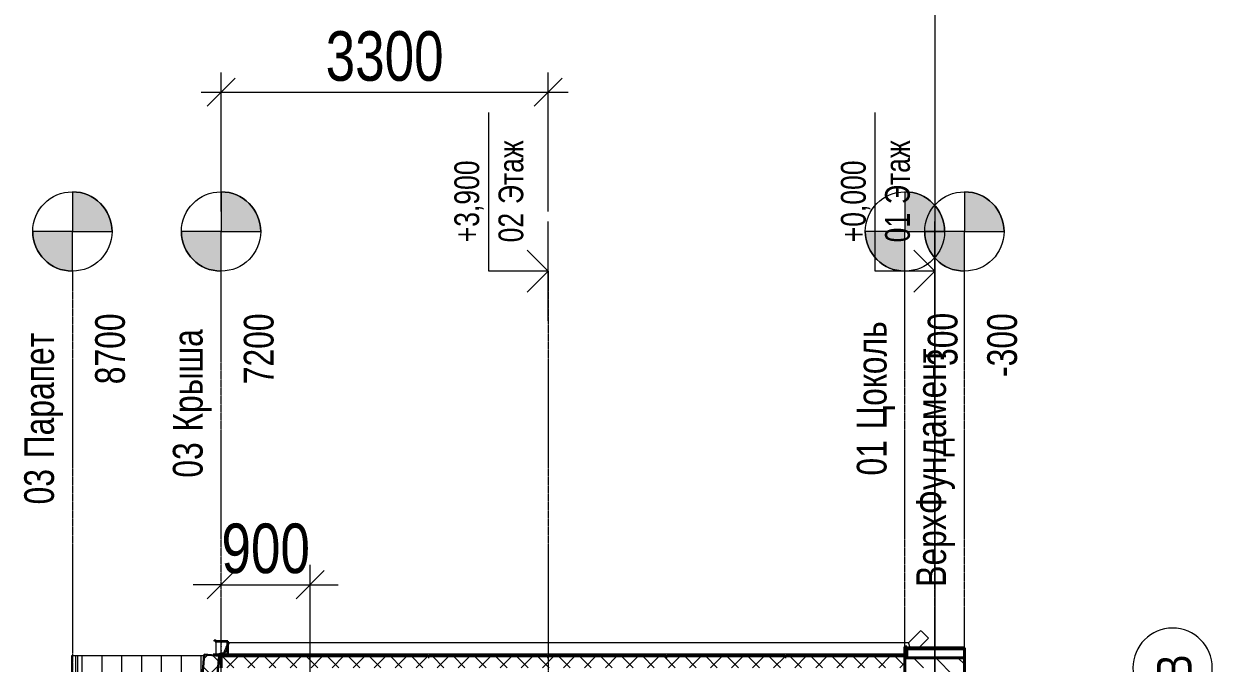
# Model space of a CAD drawing. Header units: millimetres. Extents: x 1117013 to 3394463, y -717780 to -102922.
# Drawn here: x 1300079 to 1312070, y -542498 to -536049 of the extents above; entities that cross this region are included whole.
import ezdxf

# ---------------------------------------------------------------- set-up
doc = ezdxf.new("R2010")
doc.units = ezdxf.units.MM
doc.linetypes.add('ADSK_Линия сетки', pattern=[21, 12, -3, 3, -3])
for name, color, linetype, lineweight in [('0003-Основная тонкая 0.13', 9, 'Continuous', 13), ('A-ANNO-DIMS', 211, 'Continuous', 9), ('A-ANNO-NOTE', 131, 'Continuous', 20), ('A-FLOR-LEVL', 51, 'Continuous', 9), ('A-GLAZ-CURT', 52, 'Continuous', 18), ('A-ROOF-MCUT', 132, 'Continuous', 30), ('A-ROOF-PATT', 132, 'Continuous', 18), ('A-WALL', 113, 'Continuous', 18), ('A-WALL-PATT', 111, 'Continuous', 40), ('M-EQPM', 50, 'Continuous', 18), ('S-GRID-IDEN', 1, 'Continuous', 20)]:
    doc.layers.add(name, color=color, linetype=linetype, lineweight=lineweight)
doc.styles.add('Century Gothic', font='GOTHIC.TTF', dxfattribs={"width": 0.8, "height": 250})
doc.styles.add('Century Gothic_1', font='GOTHIC.TTF', dxfattribs={"width": 0.8, "height": 500})
doc.styles.add('Century Gothic_2', font='GOTHIC.TTF', dxfattribs={"width": 0.8, "height": 350})
doc.dimstyles.new('SK_Основной_2_5', dxfattribs={"dimscale": 304.8, "dimtxt": 522.084135, "dimasz": 0.927822, "dimexe": 0.656168, "dimexo": 1.968504, "dimgap": 0.328084, "dimtad": 1, "dimdec": 3, "dimrnd": 0.001, "dimdsep": 46, "dimtxsty": 'Century Gothic_1', "dimblk1": 'OBLIQUE', "dimblk2": 'OBLIQUE', "dimsah": 1, "dimcen": 0.09, "dimdle": 0.656168, "dimazin": 2, "dimtfac": 1, "dimtdec": 4, "dimtix": 1, "dimtmove": 0, "dimatfit": 3, "dimfxl": 1, "dimtvp": 1, "dimtolj": 1, "dimtzin": 0, "dimlwd": 20, "dimlwe": 20, "dimarcsym": 2})
pattern_1 = [(135, (1309269.55, -553434.85), (-106.066, -106.066), []), (225, (1309269.55, -553434.85), (106.066, -106.066), [])]

# ---------------------------------------------------------------- blocks, each defined once
blk = doc.blocks.new('Водосток _крыша_ - Ø110 _металл__Бак-795578-В_Разрез_Верт_1')
at = {"layer": 'M-EQPM'}
for p, q in [((12435, 7250), (12450, 7200)), ((12435, 7250), (12565, 7250)), ((12450, 7200), (12450, 7173)), ((12450, 7200), (12455, 7200)), ((12457, 7200), (12469, 7200)), ((12473, 7200), (12469, 7200)), ((12472, 7200), (12492, 7200)), ((12495, 7200), (12493, 7200)), ((12494, 7200), (12505, 7200)), ((12505, 7200), (12516, 7200)), ((12517, 7200), (12515, 7200)), ((12518, 7200), (12538, 7200)), ((12541, 7200), (12537, 7200)), ((12541, 7200), (12553, 7200)), ((12555, 7200), (12553, 7200)), ((12555, 7200), (12560, 7200)), ((12560, 7200), (12564, 7214)), ((12560, 7134), (12560, 7200)), ((12567, 7224), (12575, 7250)), ((12568, 7250), (12575, 7250)), ((12450, 7173), (12440, 7163)), ((12440, 7163), (12440, 7133)), ((12440, 7130), (12440, 300)), ((12550, 7117), (12560, 7127)), ((12550, 264), (12550, 7117)), ((12560, 7127), (12560, 7131)), ((12675, 139), (12550, 264)), ((12500, 159), (12598, 61)), ((12674, 138), (12636, 100)), ((12636, 100), (12598, 61))]:
    blk.add_line(p, q, dxfattribs=at)
for points, knots in [([(12440, 7163), (12440, 7163), (12441, 7162), (12447, 7160), (12454, 7157), (12461, 7154), (12469, 7151), (12481, 7146), (12490, 7142), (12495, 7140)], [0.5, 0.5, 0.5, 0.5, 0.5833333, 0.6666667, 0.75, 0.7916667, 0.8333333, 0.9166667, 1, 1, 1, 1]), ([(12450, 7173), (12450, 7173), (12451, 7172), (12457, 7170), (12464, 7167), (12471, 7164), (12479, 7161), (12491, 7156), (12500, 7152), (12505, 7150)], [0.5, 0.5, 0.5, 0.5, 0.5833333, 0.6666667, 0.75, 0.7916667, 0.8333333, 0.9166667, 1, 1, 1, 1]), ([(12495, 7140), (12500, 7138), (12505, 7136), (12510, 7134), (12511, 7134)], [0, 0, 0, 0, 0.08333333, 0.09162442, 0.09162442, 0.09162442, 0.09162442]), ([(12505, 7150), (12510, 7148), (12519, 7144), (12531, 7139), (12539, 7136), (12542, 7135), (12544, 7134)], [0, 0, 0, 0, 0.0833333, 0.1666667, 0.2083333, 0.25, 0.25, 0.25, 0.25]), ([(12518, 7130), (12520, 7130), (12523, 7128), (12529, 7126), (12536, 7123), (12543, 7120), (12549, 7118), (12550, 7117), (12550, 7117)], [0.1397784, 0.1397784, 0.1397784, 0.1397784, 0.1666667, 0.2083333, 0.25, 0.3333333, 0.4166667, 0.5, 0.5, 0.5, 0.5]), ([(12500, 244), (12503, 245), (12511, 248), (12521, 252), (12529, 255), (12536, 258), (12543, 261), (12549, 264), (12550, 264), (12550, 264)], [0.0292705, 0.0292705, 0.0292705, 0.0292705, 0.0833333, 0.1666667, 0.2083333, 0.25, 0.3333333, 0.4166667, 0.5, 0.5, 0.5, 0.5])]:
    blk.add_open_spline(points, degree=3, knots=knots, dxfattribs=at)
blk.add_open_spline([(12553, 7130), (12555, 7129), (12559, 7128), (12560, 7127), (12560, 7127)], degree=3, dxfattribs=at)
blk = doc.blocks.new('Системная панель - SK_СэндвичПС_150-779996-В_Разрез_Верт_1')
at = {"layer": 'A-GLAZ-CURT', "lineweight": 9}
h = blk.add_hatch(dxfattribs=at)
h.set_pattern_fill('FP_1', color=256, style=0, pattern_type=2)
h.set_pattern_definition([(45, (1409.13, 0), (-106.066, 106.066), []), (135, (1409.13, 0), (-106.066, -106.066), [])])
h.paths.add_polyline_path([(12420, 7220), (12433, 7369), (13, 8456), (0, 8307), (12309, 7230)], flags=0)
at = {"layer": 'A-GLAZ-CURT', "lineweight": 30}
for p, q in [((13, 8456), (0, 8307)), ((12433, 7369), (13, 8456)), ((0, 8307), (12420, 7220)), ((12420, 7220), (12433, 7369))]:
    blk.add_line(p, q, dxfattribs=at)
blk = doc.blocks.new('Уровень - Стрелка вверх_Отметка с именем уровня_2_5-3055-В_Разрез_Верт_1')
at = {"layer": 'A-ANNO-NOTE'}
for p, q in [((-4000, 600), (-5600, 600)), ((-4000, 0), (-4000, 600)), ((-4000, 0), (-4212, 212)), ((-4000, 0), (-3788, 212)), ((-3500, 0), (-4500, 0))]:
    blk.add_line(p, q, dxfattribs=at)
blk = doc.blocks.new('Уровень - КР-535808-В_Разрез_Верт_1')
at = {"layer": 'A-FLOR-LEVL'}
h = blk.add_hatch(color=256, dxfattribs=at)
edge = h.paths.add_edge_path(flags=0)
edge.add_arc((16700, 8700), 400, 90, 180, ccw=False)
edge.add_line((16700, 9100), (16700, 8700))
edge.add_line((16700, 8700), (16300, 8700))
h = blk.add_hatch(color=256, dxfattribs=at)
edge = h.paths.add_edge_path(flags=0)
edge.add_line((16700, 8300), (16700, 8700))
edge.add_line((16700, 8700), (17100, 8700))
edge.add_arc((16700, 8700), 400, 270, 360, ccw=False)
at = {"layer": 'A-FLOR-LEVL', "lineweight": 20}
for p, q in [((16700, 8700), (16700, 9100)), ((16300, 8700), (16700, 8700)), ((17100, 8700), (16700, 8700)), ((16700, 8700), (16700, 8300))]:
    blk.add_line(p, q, dxfattribs=at)
blk.add_circle((16700, 8700), 400, dxfattribs=at)
for start, end in [(90, 180), (270, 360)]:
    blk.add_arc((16700, 8700), 400, start, end, dxfattribs=at)
blk = doc.blocks.new('Ось сетки - Круг_Ø8 мм-6577-В_Разрез_Верт_1')
at = {"layer": 'S-GRID-IDEN'}
for start, end in [(360, 180), (180, 360)]:
    blk.add_arc((0, -2400), 400, start, end, dxfattribs=at)
blk = doc.blocks.new('_Oblique')
at = {"color": 0, "linetype": 'ByBlock', "lineweight": -2}
blk.add_line((-0.5, -0.5), (0.5, 0.5), dxfattribs=at)
blk = doc.blocks.new('*D145')
at = {"layer": 'A-ANNO-DIMS', "color": 0, "lineweight": 20, "transparency": 16777216}
for p, q in [((1302070, -537944), (1302070, -536540)), ((1305370, -537944), (1305370, -536540)), ((1301870, -536740), (1305570, -536740))]:
    blk.add_line(p, q, dxfattribs=at)
at = {"layer": 'Defpoints', "color": 0, "transparency": 16777216}
for p in [(1305370, -536740), (1302070, -538544), (1305370, -538544)]:
    blk.add_point(p, dxfattribs=at)
at = {"layer": 'A-ANNO-DIMS', "color": 0, "lineweight": 20, "transparency": 16777216, "xscale": 282.8, "yscale": 282.8, "zscale": 282.8, "rotation": 180}
blk.add_blockref('_Oblique', (1302070, -536740), dxfattribs=at)
at = {"layer": 'A-ANNO-DIMS', "color": 0, "lineweight": 20, "transparency": 16777216, "xscale": 282.8, "yscale": 282.8, "zscale": 282.8}
blk.add_blockref('_Oblique', (1305370, -536740), dxfattribs=at)
at = {"layer": 'A-ANNO-DIMS', "color": 0, "lineweight": 20, "transparency": 16777216, "insert": (1303720, -536378), "char_height": 500, "width": 735.89, "attachment_point": 5, "style": 'Century Gothic_1'}
blk.add_mtext('\\A1;3300', dxfattribs=at)
blk = doc.blocks.new('*D146')
at = {"layer": 'A-ANNO-DIMS', "color": 0, "lineweight": 20, "transparency": 16777216}
for p, q in [((1302970, -554194), (1302970, -541506)), ((1302070, -541706), (1301787, -541706)), ((1302070, -541706), (1302970, -541706)), ((1302970, -541706), (1303252, -541706)), ((1302070, -542206), (1302070, -541906))]:
    blk.add_line(p, q, dxfattribs=at)
at = {"layer": 'Defpoints', "color": 0, "transparency": 16777216}
for p in [(1302070, -541606), (1302970, -541706), (1302970, -554794)]:
    blk.add_point(p, dxfattribs=at)
at = {"layer": 'A-ANNO-DIMS', "color": 0, "lineweight": 20, "transparency": 16777216, "xscale": 282.8, "yscale": 282.8, "zscale": 282.8}
blk.add_blockref('_Oblique', (1302070, -541706), dxfattribs=at)
at = {"layer": 'A-ANNO-DIMS', "color": 0, "lineweight": 20, "transparency": 16777216, "xscale": 282.8, "yscale": 282.8, "zscale": 282.8, "rotation": 180}
blk.add_blockref('_Oblique', (1302970, -541706), dxfattribs=at)
at = {"layer": 'A-ANNO-DIMS', "color": 0, "lineweight": 20, "transparency": 16777216, "insert": (1302520, -541343), "char_height": 500, "width": 551.92, "attachment_point": 5, "style": 'Century Gothic_1'}
blk.add_mtext('\\A1;900', dxfattribs=at)

msp = doc.modelspace()

# ---------------------------------------------------------------- hatches: boundary and pattern name
at = {"layer": 'A-ROOF-PATT', "lineweight": 9}
h = msp.add_hatch(dxfattribs=at)
h.set_pattern_fill('FP_1', color=256, angle=90, style=0, pattern_type=2)
h.set_pattern_definition(pattern_1)
h.paths.add_polyline_path([(1302139.1708, -542412.1974), (1302139.1708, -542276.6788), (1302014.5708, -542276.6788), (1302014.5708, -542263.9788), (1302001.8708, -542263.9788), (1302001.8708, -542276.6788), (1302005.0458, -542276.6788), (1302005.0458, -542267.1538), (1302011.3958, -542267.1538), (1302011.3958, -542279.8538), (1302135.9958, -542279.8538), (1302135.9958, -542410.8038), (1301989.1708, -542410.8038), (1301989.1708, -542413.9788), (1302139.1708, -542413.9788)], flags=0)
at = {"layer": 'A-WALL-PATT', "lineweight": 9}
h = msp.add_hatch(dxfattribs=at)
h.set_pattern_fill('FP_8', color=256, angle=90, style=0, pattern_type=2)
h.set_pattern_definition([(90, (1302069.55, -542423.98), (-200, 1e-14), [])])
h.paths.add_polyline_path([(1301859.3349, -548613.9788), (1301660.096, -548596.5476), (1301869.5528, -546202.4452), (1301869.5528, -545333.5788), (1301794.9958, -545333.5788), (1300962.9436, -554843.9788), (1301119.5528, -554843.9788), (1301119.5528, -554683.9788), (1301127.5148, -554683.9788), (1301644.5728, -548773.9788), (1301619.5528, -548773.9788), (1301619.5528, -548613.9788), (1301851.3654, -548613.9788)], flags=0)
h.paths.add_polyline_path([(1301869.5528, -548613.9788), (1301869.5528, -548497.1878), (1301859.3349, -548613.9788)], flags=0)
h.paths.add_polyline_path([(1301869.5528, -554567.494), (1301869.5528, -548773.9788), (1301652.5423, -548774.676), (1301843.8117, -548791.4099), (1301328.2787, -554683.9788), (1301869.5528, -554683.9788)], flags=0)
h.paths.add_polyline_path([(1301869.5528, -542423.9788), (1300622.8873, -542423.9788), (1300622.8873, -554843.9788), (1300962.9436, -554843.9788), (1300813.5144, -554830.9054), (1301869.5528, -542760.3312)], flags=0)
h = msp.add_hatch(dxfattribs=at)
h.set_pattern_fill('FP_6', color=256, angle=90, style=0, pattern_type=2)
h.set_pattern_definition([(90, (1308969.55, -554903.98), (-200, 1e-14), [])])
h.paths.add_polyline_path([(1308969.5528, -542433.634), (1308969.5528, -542423.9788), (1308959.5528, -542423.9788), (1308959.5528, -542433.9788), (1308969.5528, -542433.9788)], flags=0)
h.paths.add_polyline_path([(1308969.5528, -554683.9788), (1308969.5528, -548773.9788), (1305869.5528, -548773.9788), (1305869.5528, -554683.9788), (1308913.0822, -554683.9788)], flags=0)
h.paths.add_polyline_path([(1308969.5528, -548613.9788), (1308969.5528, -548123.9788), (1306569.5528, -548123.9788), (1306569.5528, -548613.9788), (1306770.7293, -548613.9788)], flags=0)
h.paths.add_polyline_path([(1308969.5528, -545333.9788), (1306569.5528, -545333.9788), (1306569.5528, -545763.9788), (1308969.5528, -545763.9788)], flags=0)
h.paths.add_polyline_path([(1307769.5528, -542433.9788), (1307769.5528, -542423.9788), (1307759.5528, -542423.9788), (1307759.5528, -542433.9788)], flags=0)
h.paths.add_polyline_path([(1306569.5528, -542433.9788), (1306569.5528, -542423.9788), (1306559.5528, -542423.9788), (1306559.5528, -542433.9788)], flags=0)
h.paths.add_polyline_path([(1306489.5528, -548613.9788), (1306489.5528, -545333.9788), (1305869.5528, -545333.9788), (1305869.5528, -548613.9788), (1306421.9528, -548613.9788)], flags=0)
h.paths.add_polyline_path([(1305669.5528, -545333.9788), (1305669.5528, -545193.9788), (1305639.5528, -545193.9788), (1305639.5528, -548613.9788), (1305669.5528, -548613.9788), (1305669.5528, -545727.2783)], flags=0)
h.paths.add_polyline_path([(1305669.5528, -554593.9788), (1305669.5528, -548773.9788), (1305639.5528, -548773.9788), (1305639.5528, -554683.9788), (1305669.5528, -554683.9788)], flags=0)
h.paths.add_polyline_path([(1305669.5528, -543762.7859), (1305669.5528, -542703.9788), (1305639.5528, -542703.9788), (1305639.5528, -543993.9788), (1305669.5528, -543993.9788), (1305669.5528, -543921.4788)], flags=0)
h.paths.add_polyline_path([(1305369.5528, -542433.6444), (1305369.5528, -542423.9788), (1305359.5528, -542423.9788), (1305359.5528, -542433.9788), (1305369.5528, -542433.9788)], flags=0)
h.paths.add_polyline_path([(1305369.5528, -545727.2783), (1305369.5528, -545333.5788), (1302969.5528, -545333.5788), (1302969.5528, -545763.9788), (1305369.5528, -545763.9788)], flags=0)
h.paths.add_polyline_path([(1305369.5528, -548123.9788), (1302969.5528, -548123.9788), (1302969.5528, -548613.9788), (1305369.5528, -548613.9788)], flags=0)
h.paths.add_polyline_path([(1305369.5528, -548773.9788), (1301869.5528, -548774.676), (1301869.5528, -554683.9788), (1305369.5528, -554683.9788), (1305369.5528, -550638.5092)], flags=0)
h.paths.add_polyline_path([(1304169.5528, -542423.9788), (1304159.5528, -542423.9788), (1304159.5528, -542433.9788), (1304169.5528, -542433.0544)], flags=0)
h.paths.add_polyline_path([(1302969.5528, -542423.9788), (1302959.5528, -542423.9788), (1302959.5528, -542433.9788), (1302969.5528, -542433.9788)], flags=0)
h.paths.add_polyline_path([(1302889.5528, -545729.9788), (1302889.5528, -545333.5788), (1302146.3327, -545333.5788), (1301869.5528, -548497.1878), (1301869.5528, -548613.9788), (1302889.5528, -548613.2815), (1302889.5528, -546709.5245)], flags=0)
h.paths.add_polyline_path([(1302069.5528, -542543.9788), (1302069.5528, -542423.9788), (1302049.5528, -542423.9788), (1302039.0542, -542543.9788), (1302049.5528, -542543.9788)], flags=0)
h.paths.add_polyline_path([(1301945.5688, -545333.5788), (1301869.5528, -545333.5788), (1301869.5528, -546202.4452), (1301922.8722, -545593.0017)], flags=0)
h.paths.add_polyline_path([(1301898.9798, -542423.9788), (1301869.5528, -542423.9788), (1301870.5247, -542749.2218)], flags=0)
h = msp.add_hatch(dxfattribs=at)
h.set_pattern_fill('FP_1', color=256, angle=90, style=0, pattern_type=2)
h.set_pattern_definition(pattern_1)
h.paths.add_polyline_path([(1308969.5528, -542433.9788), (1308959.5528, -542433.9788), (1308959.5528, -542423.9788), (1307769.5528, -542423.9788), (1307769.5528, -542433.9788), (1307759.5528, -542433.9788), (1307759.5528, -542423.9788), (1306569.5528, -542423.9788), (1306569.5528, -542433.9788), (1306559.5528, -542433.9788), (1306559.5528, -542423.9788), (1305369.5528, -542423.9788), (1305369.5528, -542433.9788), (1305359.5528, -542433.9788), (1305359.5528, -542423.9788), (1304169.5528, -542423.9788), (1304169.5528, -542433.9788), (1304159.5528, -542433.9788), (1304159.5528, -542423.9788), (1302969.5528, -542423.9788), (1302969.5528, -542433.9788), (1302959.5528, -542433.9788), (1302959.5528, -542423.9788), (1302069.5528, -542423.9788), (1302069.5528, -542543.9788), (1308969.5528, -542543.9788), (1308969.5528, -542534.9781)], flags=0)
h = msp.add_hatch(dxfattribs=at)
h.set_pattern_fill('FP_1', color=256, angle=90, style=0, pattern_type=2)
h.set_pattern_definition(pattern_1)
h.paths.add_polyline_path([(1308989.5528, -542333.9788), (1308969.5528, -542333.9788), (1308969.5528, -542433.9788), (1308989.5528, -542433.9788), (1308989.5528, -542412.1974)], flags=0)
h = msp.add_hatch(dxfattribs=at)
h.set_pattern_fill('FP_4', color=256, angle=90, style=0, pattern_type=2)
h.set_pattern_definition([(135, (1309269.55, -553434.85), (-308.6967, 84.1903), [396.875, -79.375, 3.353, -76.022])])
h.paths.add_polyline_path([(1309569.5528, -542443.9788), (1308969.5528, -542443.9788), (1308969.5528, -542643.9788), (1309569.5528, -542643.9788)], flags=0)
h = msp.add_hatch(dxfattribs=at)
h.set_pattern_fill('FP_7', color=256, angle=90, style=0, pattern_type=2)
h.set_pattern_definition([(135, (1309269.55, -553434.85), (-106.066, -106.066), [])])
h.paths.add_polyline_path([(1309569.5528, -542343.9788), (1308989.5528, -542343.9788), (1308989.5528, -542363.9788), (1309569.5528, -542363.9788)], flags=0)

# ---------------------------------------------------------------- linework, layer by layer
at = {"layer": '0003-Основная тонкая 0.13'}
msp.add_xline((1309269.5528, -628011.5246), (0, -1), dxfattribs=at)
at = {"layer": 'A-FLOR-LEVL', "linetype": 'ADSK_Линия сетки'}
for p, q in [((1300569.5528, -538543.9788), (1300569.5528, -558843.9788)), ((1302069.5528, -558843.9788), (1302069.5528, -538543.9788)), ((1308969.5528, -558843.9788), (1308969.5528, -538543.9788)), ((1309569.5528, -558843.9788), (1309569.5528, -538543.9788))]:
    msp.add_line(p, q, dxfattribs=at)
at = {"layer": 'A-FLOR-LEVL', "linetype": 'ADSK_Линия сетки', "lineweight": 20}
for p, q in [((1305369.5528, -538543.9788), (1305369.5528, -558843.9788)), ((1309269.5528, -558843.9788), (1309269.5528, -538543.9788))]:
    msp.add_line(p, q, dxfattribs=at)
at = {"layer": 'A-ROOF-MCUT'}
for p, q in [((1302014.5708, -542263.9788), (1302001.8708, -542263.9788)), ((1302001.8708, -542263.9788), (1302001.8708, -542276.6788)), ((1302001.8708, -542276.6788), (1302005.0458, -542276.6788)), ((1302005.0458, -542276.6788), (1302005.0458, -542267.1538)), ((1302005.0458, -542267.1538), (1302011.3958, -542267.1538)), ((1302011.3958, -542267.1538), (1302011.3958, -542279.8538)), ((1302011.3958, -542279.8538), (1302135.9958, -542279.8538)), ((1302014.5708, -542276.6788), (1302014.5708, -542263.9788)), ((1302139.1708, -542276.6788), (1302014.5708, -542276.6788)), ((1302135.9958, -542279.8538), (1302135.9958, -542410.8038)), ((1302139.1708, -542413.9788), (1302139.1708, -542276.6788)), ((1302135.9958, -542410.8038), (1301989.1708, -542410.8038)), ((1301989.1708, -542410.8038), (1301989.1708, -542413.9788)), ((1301989.1708, -542413.9788), (1302139.1708, -542413.9788))]:
    msp.add_line(p, q, dxfattribs=at)
at = {"layer": 'A-WALL'}
for p, q in [((1301869.5528, -542423.9788), (1300560.466, -542423.9788)), ((1300560.466, -542423.9788), (1300560.466, -554963.9788)), ((1300567.5528, -542423.9788), (1300567.5528, -554963.9788)), ((1300569.5528, -542419.9788), (1301899.3298, -542419.9788)), ((1300569.5528, -542419.9788), (1300569.5528, -542423.9788)), ((1300599.5537, -542423.9788), (1300599.5537, -554843.9788)), ((1300620.7601, -542423.9788), (1300620.7601, -554843.9788)), ((1300622.8873, -542423.9788), (1300622.8873, -554843.9788)), ((1301898.9798, -542423.9788), (1300622.8873, -542423.9788)), ((1301869.5528, -542760.3312), (1301869.5528, -542423.9788)), ((1302003.8326, -542419.9788), (1302069.5528, -542419.9788)), ((1302069.5528, -542423.9788), (1302049.5528, -542423.9788)), ((1302069.5528, -542419.9788), (1302069.5528, -542423.9788)), ((1302969.5528, -542423.9788), (1302959.5528, -542423.9788)), ((1304169.5528, -542423.9788), (1304159.5528, -542423.9788)), ((1305369.5528, -542423.9788), (1305359.5528, -542423.9788)), ((1306569.5528, -542423.9788), (1306559.5528, -542423.9788)), ((1307769.5528, -542423.9788), (1307759.5528, -542423.9788)), ((1308969.5528, -542423.9788), (1308959.5528, -542423.9788)), ((1309569.5528, -542363.9788), (1308989.5528, -542363.9788))]:
    msp.add_line(p, q, dxfattribs=at)
at = {"layer": 'A-WALL', "lineweight": 40}
for p, q in [((1302959.5528, -542423.9788), (1302069.5528, -542423.9788)), ((1302069.5528, -542423.9788), (1302069.5528, -542543.9788)), ((1302959.5528, -542433.9788), (1302959.5528, -542423.9788)), ((1302969.5528, -542433.9788), (1302959.5528, -542433.9788)), ((1304159.5528, -542423.9788), (1302969.5528, -542423.9788)), ((1302969.5528, -542423.9788), (1302969.5528, -542433.9788)), ((1304159.5528, -542433.9788), (1304159.5528, -542423.9788)), ((1304169.5528, -542433.9788), (1304159.5528, -542433.9788)), ((1305359.5528, -542423.9788), (1304169.5528, -542423.9788)), ((1304169.5528, -542423.9788), (1304169.5528, -542433.9788)), ((1305359.5528, -542433.9788), (1305359.5528, -542423.9788)), ((1305369.5528, -542433.9788), (1305359.5528, -542433.9788)), ((1306559.5528, -542423.9788), (1305369.5528, -542423.9788)), ((1305369.5528, -542423.9788), (1305369.5528, -542433.9788)), ((1306559.5528, -542433.9788), (1306559.5528, -542423.9788)), ((1306569.5528, -542433.9788), (1306559.5528, -542433.9788)), ((1307759.5528, -542423.9788), (1306569.5528, -542423.9788)), ((1306569.5528, -542423.9788), (1306569.5528, -542433.9788)), ((1307759.5528, -542433.9788), (1307759.5528, -542423.9788)), ((1307769.5528, -542433.9788), (1307759.5528, -542433.9788)), ((1308959.5528, -542423.9788), (1307769.5528, -542423.9788)), ((1307769.5528, -542423.9788), (1307769.5528, -542433.9788)), ((1308959.5528, -542433.9788), (1308959.5528, -542423.9788)), ((1308959.5528, -542433.9788), (1308989.5528, -542433.9788)), ((1308969.5528, -542333.9788), (1308969.5528, -542643.9788)), ((1308989.5528, -542333.9788), (1308969.5528, -542333.9788)), ((1309569.5528, -542443.9788), (1308969.5528, -542443.9788)), ((1308989.5528, -542433.9788), (1308989.5528, -542333.9788)), ((1309569.5528, -542343.9788), (1308989.5528, -542343.9788)), ((1309569.5528, -542643.9788), (1309569.5528, -542343.9788))]:
    msp.add_line(p, q, dxfattribs=at)

# ---------------------------------------------------------------- block references
at = {"layer": 'A-FLOR-LEVL', "lineweight": 20, "extrusion": (0, 0, -1), "rotation": 270}
for p in [(-1305369.5528, -542543.9788), (-1309269.5528, -542543.9788)]:
    msp.add_blockref('Уровень - Стрелка вверх_Отметка с именем уровня_2_5-3055-В_Разрез_Верт_1', p, dxfattribs=at)
at = {"layer": 'A-FLOR-LEVL', "lineweight": 20, "rotation": 90}
for p in [(1309269.5528, -554843.9788), (1310769.5528, -554843.9788), (1317669.5528, -554843.9788), (1318269.5528, -554843.9788)]:
    msp.add_blockref('Уровень - КР-535808-В_Разрез_Верт_1', p, dxfattribs=at)
at = {"layer": 'A-GLAZ-CURT', "rotation": 90}
msp.add_blockref('Системная панель - SK_СэндвичПС_150-779996-В_Разрез_Верт_1', (1309269.5528, -554843.9788), dxfattribs=at)
at = {"layer": 'M-EQPM', "rotation": 90}
msp.add_blockref('Водосток _крыша_ - Ø110 _металл__Бак-795578-В_Разрез_Верт_1', (1309269.5528, -554843.9788), dxfattribs=at)
at = {"layer": 'S-GRID-IDEN', "rotation": 90}
msp.add_blockref('Ось сетки - Круг_Ø8 мм-6577-В_Разрез_Верт_1', (1309269.5528, -542543.9788), dxfattribs=at)

# ---------------------------------------------------------------- texts
at = {"layer": 'A-FLOR-LEVL', "attachment_point": 1, "rotation": 90}
for s, insert, char_height, width, style in [('Этаж', (1304868.8952, -537867.4925), 250, 897.89, 'Century Gothic'), ('Этаж', (1308768.8952, -537867.4925), 250, 897.89, 'Century Gothic'), ('+3,900', (1304423.5827, -538252.9966), 250, 1038.987, 'Century Gothic'), ('+0,000', (1308323.5827, -538252.9966), 250, 1038.987, 'Century Gothic'), ('02 ', (1304868.8952, -538253.7842), 250, 468.1855, 'Century Gothic'), ('01 ', (1308768.8952, -538253.7842), 250, 468.1855, 'Century Gothic'), ('8700', (1300799.3744, -539684.6972), 300, 897.89, 'Century Gothic_1'), ('7200', (1302299.3744, -539684.6972), 300, 897.89, 'Century Gothic_1'), ('Цоколь', (1308483.6562, -540139.8306), 300, 1449.451, 'Century Gothic_1'), ('300', (1309199.3744, -539499.8972), 300, 673.4175, 'Century Gothic_1'), ('-300', (1309799.3744, -539611.0972), 300, 808.101, 'Century Gothic_1'), ('Парапет', (1300083.6562, -540431.0306), 300, 1802.1935, 'Century Gothic_1'), ('Крыша', (1301583.6562, -540161.4306), 300, 1475.105, 'Century Gothic_1'), ('ВерхФундамент', (1309083.6562, -541727.0972), 300, 3373.501, 'Century Gothic_1'), ('03 ', (1301583.6562, -540627.0972), 300, 564.388, 'Century Gothic_1'), ('01 ', (1308483.6562, -540605.4972), 300, 564.388, 'Century Gothic_1'), ('03 ', (1300083.6562, -540896.6972), 300, 564.388, 'Century Gothic_1')]:
    msp.add_mtext(s, dxfattribs=dict(at, insert=insert, char_height=char_height, width=width, style=style))
at = {"layer": 'S-GRID-IDEN', "lineweight": 9, "insert": (1311511.483, -542660.0502), "char_height": 350, "width": 275.7805, "attachment_point": 1, "rotation": 90, "style": 'Century Gothic_2'}
msp.add_mtext('\\fCentury Gothic|b0|i0|c204|p34|;\\W.8;В', dxfattribs=at)

# ---------------------------------------------------------------- dimensions: what is measured, and where the dimension line sits
at = {"layer": 'A-ANNO-DIMS', "lineweight": 20}
for base, p1, p2, override, picture, middle in [((1305369.5528, -536740.1313), (1302069.5528, -538543.9788), (1305369.5528, -538543.9788), {"dimpost": '<>', "dimfxl": 3300}, '*D145', (1303719.5528, -536377.5548)), ((1302969.5528, -541705.772), (1302069.5528, -541605.7871), (1302969.5528, -554793.9788), {"dimpost": '<>', "dimfxl": 13218.865288}, '*D146', (1302519.5528, -541343.1955))]:
    dim = msp.add_linear_dim(base=base, p1=p1, p2=p2, angle=180, dimstyle='SK_Основной_2_5', override=override, dxfattribs=at)
    dim.commit()
    dim.dimension.update_dxf_attribs({"geometry": picture, "text_midpoint": middle})

doc.saveas('drawing.dxf')
